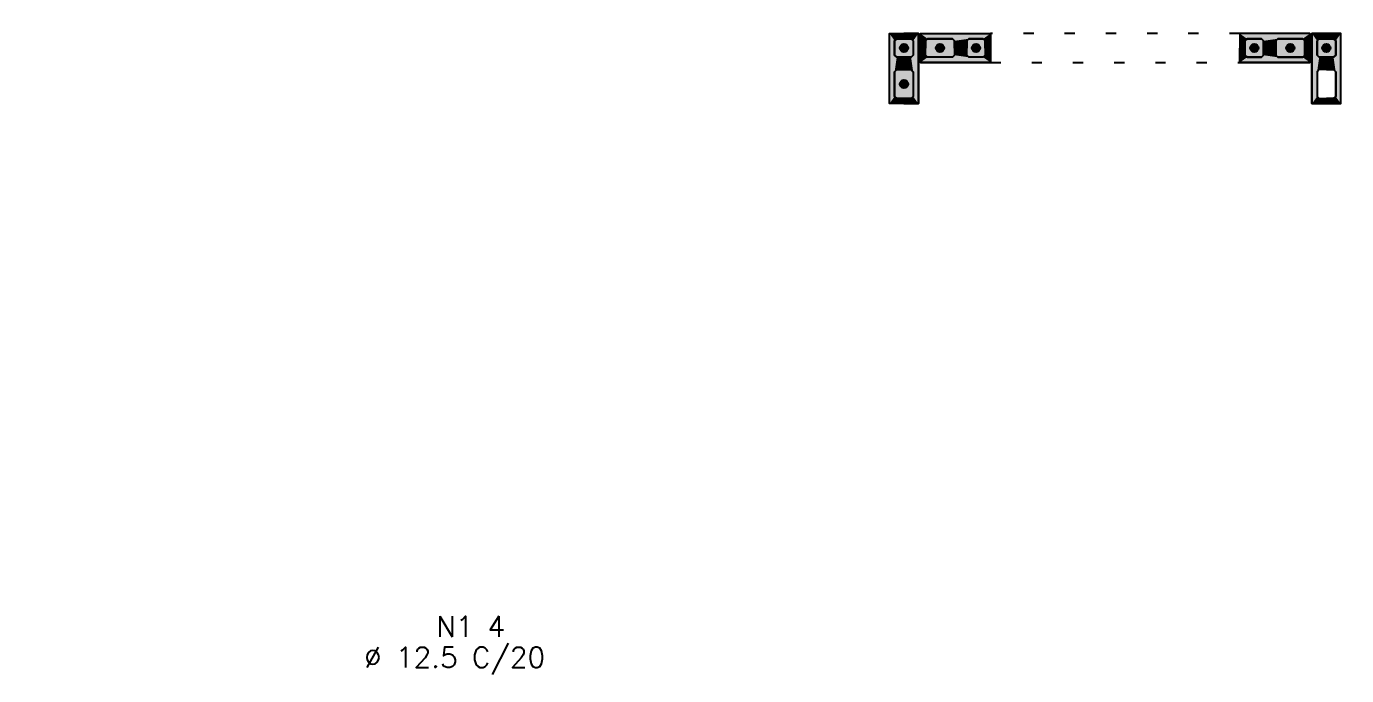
# Model space of a CAD drawing. Extents: x -1.9 to 86, y -1.6 to 60.9.
# Drawn here: x 18.47 to 31.28, y 23.37 to 29.68 of the extents above; entities that cross this region are included whole.
import ezdxf

# ---------------------------------------------------------------- set-up
doc = ezdxf.new("R2010")
doc.units = 0
doc.header["$MEASUREMENT"] = 0
doc.linetypes.add('ESTILO_TQS_0002', pattern=[0.4, 0.1, -0.3])
for name, color, linetype in [('PENA_01', 1, 'CONTINUOUS'), ('PENA_02', 2, 'CONTINUOUS'), ('PENA_03', 3, 'CONTINUOUS'), ('PENA_11', 252, 'CONTINUOUS'), ('PENA_21', 100, 'CONTINUOUS')]:
    doc.layers.add(name, color=color, linetype=linetype)
doc.styles.get("Standard").update_dxf_attribs({"font": 'ROMANS.SHX'})

msp = doc.modelspace()

# ---------------------------------------------------------------- linework, layer by layer
at = {"layer": 'PENA_01', "linetype": 'Continuous'}
for points in [[(27.076276, 29.535328), (27.076276, 29.395328), (27.056276, 29.375328), (26.916276, 29.375328), (26.896276, 29.395328), (26.896276, 29.535328), (26.916276, 29.555328), (27.056276, 29.555328), (27.076276, 29.535328)], [(27.456276, 29.375328), (27.216276, 29.375328), (27.196276, 29.395328), (27.196276, 29.535328), (27.216276, 29.555328), (27.456276, 29.555328), (27.476276, 29.535328), (27.476276, 29.395328), (27.456276, 29.375328)], [(27.756276, 29.375328), (27.616276, 29.375328), (27.596276, 29.395328), (27.596276, 29.535328), (27.616276, 29.555328), (27.756276, 29.555328), (27.776276, 29.535328), (27.776276, 29.395328), (27.756276, 29.375328)], [(30.316276, 29.375328), (30.456276, 29.375328), (30.476276, 29.395328), (30.476276, 29.535328), (30.456276, 29.555328), (30.316276, 29.555328), (30.296276, 29.535328), (30.296276, 29.395328), (30.316276, 29.375328)], [(30.616276, 29.375328), (30.856276, 29.375328), (30.876276, 29.395328), (30.876276, 29.535328), (30.856276, 29.555328), (30.616276, 29.555328), (30.596276, 29.535328), (30.596276, 29.395328), (30.616276, 29.375328)], [(30.996276, 29.535328), (30.996276, 29.395328), (31.016276, 29.375328), (31.156276, 29.375328), (31.176276, 29.395328), (31.176276, 29.535328), (31.156276, 29.555328), (31.016276, 29.555328), (30.996276, 29.535328)], [(27.076276, 29.235328), (27.076276, 28.995328), (27.056276, 28.975328), (26.916276, 28.975328), (26.896276, 28.995328), (26.896276, 29.235328), (26.916276, 29.255328), (27.056276, 29.255328), (27.076276, 29.235328)], [(30.996276, 29.235328), (30.996276, 28.995328), (31.016276, 28.975328), (31.156276, 28.975328), (31.176276, 28.995328), (31.176276, 29.235328), (31.156276, 29.255328), (31.016276, 29.255328), (30.996276, 29.235328)]]:
    msp.add_lwpolyline(points, dxfattribs=at)
at = {"layer": 'PENA_02', "linetype": 'Continuous'}
for points in [[(27.126276, 29.605328), (27.126276, 28.925328), (26.846276, 28.925328), (26.846276, 29.605328), (27.126276, 29.605328)], [(27.826276, 29.325328), (27.146276, 29.325328), (27.146276, 29.605328), (27.826276, 29.605328), (27.826276, 29.325328)], [(30.246276, 29.325328), (30.926276, 29.325328), (30.926276, 29.605328), (30.246276, 29.605328), (30.246276, 29.325328)], [(30.946276, 29.605328), (30.946276, 28.925328), (31.226276, 28.925328), (31.226276, 29.605328), (30.946276, 29.605328)]]:
    msp.add_lwpolyline(points, dxfattribs=at)
at = {"layer": 'PENA_03', "linetype": 'ESTILO_TQS_0002'}
msp.add_lwpolyline([(27.826276, 29.605328), (27.826276, 29.325328), (30.246276, 29.325328), (30.246276, 29.605328), (27.826276, 29.605328)], dxfattribs=at)
at = {"layer": 'PENA_03', "linetype": 'Continuous'}
for points in [[(27.076276, 29.395328), (27.056276, 29.375328), (26.916276, 29.375328), (26.896276, 29.395328), (26.896276, 29.535328), (26.916276, 29.555328), (27.056276, 29.555328), (27.076276, 29.535328), (27.076276, 29.395328)], [(27.476276, 29.395328), (27.456276, 29.375328), (27.216276, 29.375328), (27.196276, 29.395328), (27.196276, 29.535328), (27.216276, 29.555328), (27.456276, 29.555328), (27.476276, 29.535328), (27.476276, 29.395328)], [(27.776276, 29.395328), (27.756276, 29.375328), (27.616276, 29.375328), (27.596276, 29.395328), (27.596276, 29.535328), (27.616276, 29.555328), (27.756276, 29.555328), (27.776276, 29.535328), (27.776276, 29.395328)], [(30.476276, 29.395328), (30.456276, 29.375328), (30.316276, 29.375328), (30.296276, 29.395328), (30.296276, 29.535328), (30.316276, 29.555328), (30.456276, 29.555328), (30.476276, 29.535328), (30.476276, 29.395328)], [(30.876276, 29.395328), (30.856276, 29.375328), (30.616276, 29.375328), (30.596276, 29.395328), (30.596276, 29.535328), (30.616276, 29.555328), (30.856276, 29.555328), (30.876276, 29.535328), (30.876276, 29.395328)], [(31.176276, 29.395328), (31.156276, 29.375328), (31.016276, 29.375328), (30.996276, 29.395328), (30.996276, 29.535328), (31.016276, 29.555328), (31.156276, 29.555328), (31.176276, 29.535328), (31.176276, 29.395328)], [(26.916276, 28.975328), (26.896276, 28.995328), (26.896276, 29.235328), (26.916276, 29.255328), (27.056276, 29.255328), (27.076276, 29.235328), (27.076276, 28.995328), (27.056276, 28.975328), (26.916276, 28.975328)]]:
    msp.add_lwpolyline(points, dxfattribs=at)
for centre in [(26.986276, 29.465328), (27.336276, 29.465328), (27.686276, 29.465328), (30.386276, 29.465328), (30.736276, 29.465328), (31.086276, 29.465328), (26.986276, 29.115328)]:
    msp.add_circle(centre, 0.04, dxfattribs=at)
for points in [[(27.026276, 29.465328), (26.966276, 29.499969), (26.948688, 29.479009)], [(27.026276, 29.465328), (26.948688, 29.479009), (26.948688, 29.451648)], [(27.026276, 29.465328), (26.993222, 29.504721), (26.966276, 29.499969)], [(27.026276, 29.465328), (27.016918, 29.49104), (26.993222, 29.504721)], [(27.376276, 29.465328), (27.316276, 29.499969), (27.298688, 29.479009)], [(27.376276, 29.465328), (27.298688, 29.479009), (27.298688, 29.451648)], [(27.376276, 29.465328), (27.343222, 29.504721), (27.316276, 29.499969)], [(27.376276, 29.465328), (27.366918, 29.49104), (27.343222, 29.504721)], [(27.726276, 29.465328), (27.666276, 29.499969), (27.648688, 29.479009)], [(27.726276, 29.465328), (27.648688, 29.479009), (27.648688, 29.451648)], [(27.726276, 29.465328), (27.693222, 29.504721), (27.666276, 29.499969)], [(27.726276, 29.465328), (27.716918, 29.49104), (27.693222, 29.504721)], [(30.426276, 29.465328), (30.366276, 29.499969), (30.348688, 29.479009)], [(30.426276, 29.465328), (30.348688, 29.479009), (30.348688, 29.451648)], [(30.426276, 29.465328), (30.393222, 29.504721), (30.366276, 29.499969)], [(30.426276, 29.465328), (30.416918, 29.49104), (30.393222, 29.504721)], [(30.776276, 29.465328), (30.716276, 29.499969), (30.698688, 29.479009)], [(30.776276, 29.465328), (30.698688, 29.479009), (30.698688, 29.451648)], [(30.776276, 29.465328), (30.743222, 29.504721), (30.716276, 29.499969)], [(30.776276, 29.465328), (30.766918, 29.49104), (30.743222, 29.504721)], [(31.126276, 29.465328), (31.066276, 29.499969), (31.048688, 29.479009)], [(31.126276, 29.465328), (31.048688, 29.479009), (31.048688, 29.451648)], [(31.126276, 29.465328), (31.093222, 29.504721), (31.066276, 29.499969)], [(31.126276, 29.465328), (31.116918, 29.49104), (31.093222, 29.504721)], [(27.026276, 29.465328), (26.948688, 29.451648), (26.966276, 29.430687)], [(27.026276, 29.465328), (26.966276, 29.430687), (26.993222, 29.425936)], [(27.026276, 29.465328), (26.993222, 29.425936), (27.016918, 29.439617)], [(27.026276, 29.465328), (27.016918, 29.439617), (27.026276, 29.465328)], [(27.376276, 29.465328), (27.298688, 29.451648), (27.316276, 29.430687)], [(27.376276, 29.465328), (27.316276, 29.430687), (27.343222, 29.425936)], [(27.376276, 29.465328), (27.343222, 29.425936), (27.366918, 29.439617)], [(27.376276, 29.465328), (27.366918, 29.439617), (27.376276, 29.465328)], [(27.726276, 29.465328), (27.648688, 29.451648), (27.666276, 29.430687)], [(27.726276, 29.465328), (27.666276, 29.430687), (27.693222, 29.425936)], [(27.726276, 29.465328), (27.693222, 29.425936), (27.716918, 29.439617)], [(27.726276, 29.465328), (27.716918, 29.439617), (27.726276, 29.465328)], [(30.426276, 29.465328), (30.348688, 29.451648), (30.366276, 29.430687)], [(30.426276, 29.465328), (30.366276, 29.430687), (30.393222, 29.425936)], [(30.426276, 29.465328), (30.393222, 29.425936), (30.416918, 29.439617)], [(30.426276, 29.465328), (30.416918, 29.439617), (30.426276, 29.465328)], [(30.776276, 29.465328), (30.698688, 29.451648), (30.716276, 29.430687)], [(30.776276, 29.465328), (30.716276, 29.430687), (30.743222, 29.425936)], [(30.776276, 29.465328), (30.743222, 29.425936), (30.766918, 29.439617)], [(30.776276, 29.465328), (30.766918, 29.439617), (30.776276, 29.465328)], [(31.126276, 29.465328), (31.048688, 29.451648), (31.066276, 29.430687)], [(31.126276, 29.465328), (31.066276, 29.430687), (31.093222, 29.425936)], [(31.126276, 29.465328), (31.093222, 29.425936), (31.116918, 29.439617)], [(31.126276, 29.465328), (31.116918, 29.439617), (31.126276, 29.465328)], [(27.026276, 29.115328), (26.966276, 29.149969), (26.948688, 29.129009)], [(27.026276, 29.115328), (26.948688, 29.129009), (26.948688, 29.101648)], [(27.026276, 29.115328), (26.948688, 29.101648), (26.966276, 29.080687)], [(27.026276, 29.115328), (26.993222, 29.154721), (26.966276, 29.149969)], [(27.026276, 29.115328), (26.966276, 29.080687), (26.993222, 29.075936)], [(27.026276, 29.115328), (27.016918, 29.14104), (26.993222, 29.154721)], [(27.026276, 29.115328), (26.993222, 29.075936), (27.016918, 29.089617)], [(27.026276, 29.115328), (27.016918, 29.089617), (27.026276, 29.115328)]]:
    msp.add_solid(points, dxfattribs=at)
at = {"layer": 'PENA_11', "linetype": 'Continuous'}
for points in [[(27.076276, 29.395328), (26.896276, 29.535328), (26.916276, 29.555328)], [(27.076276, 29.395328), (26.896276, 29.395328), (26.896276, 29.535328)], [(27.076276, 29.395328), (26.916276, 29.555328), (27.056276, 29.555328)], [(27.076276, 29.395328), (27.056276, 29.555328), (27.076276, 29.535328)], [(27.076276, 29.395328), (27.076276, 29.535328), (27.076276, 29.395328)], [(27.476276, 29.395328), (27.196276, 29.535328), (27.216276, 29.555328)], [(27.476276, 29.395328), (27.196276, 29.395328), (27.196276, 29.535328)], [(27.476276, 29.395328), (27.216276, 29.555328), (27.456276, 29.555328)], [(27.476276, 29.395328), (27.456276, 29.555328), (27.476276, 29.535328)], [(27.476276, 29.395328), (27.476276, 29.535328), (27.476276, 29.395328)], [(27.776276, 29.395328), (27.596276, 29.535328), (27.616276, 29.555328)], [(27.776276, 29.395328), (27.596276, 29.395328), (27.596276, 29.535328)], [(27.776276, 29.395328), (27.616276, 29.555328), (27.756276, 29.555328)], [(27.776276, 29.395328), (27.756276, 29.555328), (27.776276, 29.535328)], [(27.776276, 29.395328), (27.776276, 29.535328), (27.776276, 29.395328)], [(30.476276, 29.395328), (30.296276, 29.535328), (30.316276, 29.555328)], [(30.476276, 29.395328), (30.296276, 29.395328), (30.296276, 29.535328)], [(30.476276, 29.395328), (30.316276, 29.555328), (30.456276, 29.555328)], [(30.476276, 29.395328), (30.456276, 29.555328), (30.476276, 29.535328)], [(30.476276, 29.395328), (30.476276, 29.535328), (30.476276, 29.395328)], [(30.876276, 29.395328), (30.596276, 29.535328), (30.616276, 29.555328)], [(30.876276, 29.395328), (30.596276, 29.395328), (30.596276, 29.535328)], [(30.876276, 29.395328), (30.616276, 29.555328), (30.856276, 29.555328)], [(30.876276, 29.395328), (30.856276, 29.555328), (30.876276, 29.535328)], [(30.876276, 29.395328), (30.876276, 29.535328), (30.876276, 29.395328)], [(31.176276, 29.395328), (30.996276, 29.535328), (31.016276, 29.555328)], [(31.176276, 29.395328), (30.996276, 29.395328), (30.996276, 29.535328)], [(31.176276, 29.395328), (31.016276, 29.555328), (31.156276, 29.555328)], [(31.176276, 29.395328), (31.156276, 29.555328), (31.176276, 29.535328)], [(31.176276, 29.395328), (31.176276, 29.535328), (31.176276, 29.395328)], [(27.076276, 29.395328), (26.916276, 29.375328), (26.896276, 29.395328)], [(27.076276, 29.395328), (27.056276, 29.375328), (26.916276, 29.375328)], [(27.476276, 29.395328), (27.216276, 29.375328), (27.196276, 29.395328)], [(27.476276, 29.395328), (27.456276, 29.375328), (27.216276, 29.375328)], [(27.776276, 29.395328), (27.616276, 29.375328), (27.596276, 29.395328)], [(27.776276, 29.395328), (27.756276, 29.375328), (27.616276, 29.375328)], [(30.476276, 29.395328), (30.316276, 29.375328), (30.296276, 29.395328)], [(30.476276, 29.395328), (30.456276, 29.375328), (30.316276, 29.375328)], [(30.876276, 29.395328), (30.616276, 29.375328), (30.596276, 29.395328)], [(30.876276, 29.395328), (30.856276, 29.375328), (30.616276, 29.375328)], [(31.176276, 29.395328), (31.016276, 29.375328), (30.996276, 29.395328)], [(31.176276, 29.395328), (31.156276, 29.375328), (31.016276, 29.375328)], [(26.916276, 28.975328), (26.896276, 29.235328), (26.916276, 29.255328)], [(26.916276, 28.975328), (26.896276, 28.995328), (26.896276, 29.235328)], [(26.916276, 28.975328), (26.916276, 29.255328), (27.056276, 29.255328)], [(26.916276, 28.975328), (27.056276, 29.255328), (27.076276, 29.235328)], [(26.916276, 28.975328), (27.076276, 29.235328), (27.076276, 28.995328)], [(26.916276, 28.975328), (27.076276, 28.995328), (27.056276, 28.975328)], [(26.916276, 28.975328), (27.056276, 28.975328), (26.916276, 28.975328)]]:
    msp.add_solid(points, dxfattribs=at)
at = {"layer": 'PENA_21', "linetype": 'Continuous'}
for points in [[(26.986276, 29.605328), (26.986276, 29.555328), (26.916276, 29.555328), (26.896276, 29.535328), (26.896276, 29.395328), (26.916276, 29.375328), (26.986276, 29.375328), (26.986276, 29.255328), (26.916276, 29.255328), (26.896276, 29.235328), (26.896276, 28.995328), (26.916276, 28.975328), (26.986276, 28.975328), (26.986276, 28.925328), (26.846276, 28.925328), (26.846276, 29.605328), (26.986276, 29.605328)], [(26.986276, 29.605328), (26.986276, 29.555328), (27.056276, 29.555328), (27.076276, 29.535328), (27.076276, 29.395328), (27.056276, 29.375328), (26.986276, 29.375328), (26.986276, 29.255328), (27.056276, 29.255328), (27.076276, 29.235328), (27.076276, 28.995328), (27.056276, 28.975328), (26.986276, 28.975328), (26.986276, 28.925328), (27.126276, 28.925328), (27.126276, 29.605328), (26.986276, 29.605328)], [(27.826276, 29.465328), (27.776276, 29.465328), (27.776276, 29.535328), (27.756276, 29.555328), (27.616276, 29.555328), (27.596276, 29.535328), (27.596276, 29.465328), (27.476276, 29.465328), (27.476276, 29.535328), (27.456276, 29.555328), (27.216276, 29.555328), (27.196276, 29.535328), (27.196276, 29.465328), (27.146276, 29.465328), (27.146276, 29.605328), (27.826276, 29.605328), (27.826276, 29.465328)], [(30.246276, 29.465328), (30.296276, 29.465328), (30.296276, 29.535328), (30.316276, 29.555328), (30.456276, 29.555328), (30.476276, 29.535328), (30.476276, 29.465328), (30.596276, 29.465328), (30.596276, 29.535328), (30.616276, 29.555328), (30.856276, 29.555328), (30.876276, 29.535328), (30.876276, 29.465328), (30.926276, 29.465328), (30.926276, 29.605328), (30.246276, 29.605328), (30.246276, 29.465328)], [(31.086276, 29.605328), (31.086276, 29.555328), (31.016276, 29.555328), (30.996276, 29.535328), (30.996276, 29.395328), (31.016276, 29.375328), (31.086276, 29.375328), (31.086276, 29.255328), (31.016276, 29.255328), (30.996276, 29.235328), (30.996276, 28.995328), (31.016276, 28.975328), (31.086276, 28.975328), (31.086276, 28.925328), (30.946276, 28.925328), (30.946276, 29.605328), (31.086276, 29.605328)], [(31.086276, 29.605328), (31.086276, 29.555328), (31.156276, 29.555328), (31.176276, 29.535328), (31.176276, 29.395328), (31.156276, 29.375328), (31.086276, 29.375328), (31.086276, 29.255328), (31.156276, 29.255328), (31.176276, 29.235328), (31.176276, 28.995328), (31.156276, 28.975328), (31.086276, 28.975328), (31.086276, 28.925328), (31.226276, 28.925328), (31.226276, 29.605328), (31.086276, 29.605328)], [(27.826276, 29.465328), (27.776276, 29.465328), (27.776276, 29.395328), (27.756276, 29.375328), (27.616276, 29.375328), (27.596276, 29.395328), (27.596276, 29.465328), (27.476276, 29.465328), (27.476276, 29.395328), (27.456276, 29.375328), (27.216276, 29.375328), (27.196276, 29.395328), (27.196276, 29.465328), (27.146276, 29.465328), (27.146276, 29.325328), (27.826276, 29.325328), (27.826276, 29.465328)], [(30.246276, 29.465328), (30.296276, 29.465328), (30.296276, 29.395328), (30.316276, 29.375328), (30.456276, 29.375328), (30.476276, 29.395328), (30.476276, 29.465328), (30.596276, 29.465328), (30.596276, 29.395328), (30.616276, 29.375328), (30.856276, 29.375328), (30.876276, 29.395328), (30.876276, 29.465328), (30.926276, 29.465328), (30.926276, 29.325328), (30.246276, 29.325328), (30.246276, 29.465328)]]:
    msp.add_lwpolyline(points, dxfattribs=at)
for points in [[(26.916276, 29.555328), (26.896276, 29.535328), (26.846276, 29.605328)], [(26.916276, 29.555328), (26.846276, 29.605328), (26.986276, 29.605328)], [(26.846276, 29.605328), (26.896276, 29.535328), (26.846276, 28.925328)], [(26.916276, 29.555328), (26.986276, 29.605328), (26.986276, 29.555328)], [(27.126276, 29.605328), (26.986276, 29.605328), (27.056276, 29.555328)], [(27.056276, 29.555328), (26.986276, 29.605328), (26.986276, 29.555328)], [(27.076276, 29.535328), (27.126276, 29.605328), (27.056276, 29.555328)], [(27.126276, 28.925328), (27.126276, 29.605328), (27.076276, 29.535328)], [(27.826276, 29.605328), (27.216276, 29.555328), (27.146276, 29.605328)], [(27.216276, 29.555328), (27.196276, 29.535328), (27.146276, 29.605328)], [(27.146276, 29.605328), (27.196276, 29.535328), (27.146276, 29.465328)], [(27.456276, 29.555328), (27.216276, 29.555328), (27.826276, 29.605328)], [(27.476276, 29.535328), (27.456276, 29.555328), (27.826276, 29.605328)], [(27.826276, 29.605328), (27.616276, 29.555328), (27.476276, 29.535328)], [(27.826276, 29.605328), (27.756276, 29.555328), (27.616276, 29.555328)], [(27.826276, 29.605328), (27.776276, 29.535328), (27.756276, 29.555328)], [(27.826276, 29.605328), (27.826276, 29.465328), (27.776276, 29.465328)], [(27.826276, 29.605328), (27.776276, 29.465328), (27.776276, 29.535328)], [(30.926276, 29.605328), (30.246276, 29.605328), (30.316276, 29.555328)], [(30.246276, 29.605328), (30.246276, 29.465328), (30.296276, 29.465328)], [(30.246276, 29.605328), (30.296276, 29.465328), (30.296276, 29.535328)], [(30.246276, 29.605328), (30.296276, 29.535328), (30.316276, 29.555328)], [(30.926276, 29.605328), (30.316276, 29.555328), (30.456276, 29.555328)], [(30.926276, 29.605328), (30.456276, 29.555328), (30.476276, 29.535328)], [(30.926276, 29.605328), (30.476276, 29.535328), (30.616276, 29.555328)], [(30.926276, 29.605328), (30.616276, 29.555328), (30.856276, 29.555328)], [(30.926276, 29.605328), (30.856276, 29.555328), (30.876276, 29.535328)], [(30.926276, 29.605328), (30.876276, 29.535328), (30.926276, 29.465328)], [(31.016276, 29.555328), (30.996276, 29.535328), (30.946276, 29.605328)], [(31.016276, 29.555328), (30.946276, 29.605328), (31.086276, 29.605328)], [(30.946276, 29.605328), (30.996276, 29.535328), (30.946276, 28.925328)], [(31.016276, 29.555328), (31.086276, 29.605328), (31.086276, 29.555328)], [(31.226276, 29.605328), (31.086276, 29.605328), (31.156276, 29.555328)], [(31.156276, 29.555328), (31.086276, 29.605328), (31.086276, 29.555328)], [(31.176276, 29.535328), (31.226276, 29.605328), (31.156276, 29.555328)], [(31.226276, 28.925328), (31.226276, 29.605328), (31.176276, 29.535328)], [(26.846276, 28.925328), (26.896276, 29.535328), (26.896276, 28.995328)], [(26.896276, 28.995328), (26.896276, 29.535328), (26.896276, 29.395328)], [(27.076276, 29.395328), (27.126276, 28.925328), (27.076276, 29.535328)], [(27.196276, 29.535328), (27.196276, 29.465328), (27.146276, 29.465328)], [(27.476276, 29.465328), (27.476276, 29.535328), (27.616276, 29.555328)], [(27.476276, 29.465328), (27.616276, 29.555328), (27.596276, 29.535328)], [(27.476276, 29.465328), (27.596276, 29.535328), (27.596276, 29.465328)], [(30.476276, 29.535328), (30.596276, 29.535328), (30.616276, 29.555328)], [(30.476276, 29.535328), (30.476276, 29.465328), (30.596276, 29.465328)], [(30.476276, 29.535328), (30.596276, 29.465328), (30.596276, 29.535328)], [(30.926276, 29.465328), (30.876276, 29.535328), (30.876276, 29.465328)], [(30.946276, 28.925328), (30.996276, 29.535328), (30.996276, 28.995328)], [(30.996276, 28.995328), (30.996276, 29.535328), (30.996276, 29.395328)], [(31.176276, 29.395328), (31.226276, 28.925328), (31.176276, 29.535328)], [(26.896276, 28.995328), (26.896276, 29.235328), (26.896276, 29.395328)], [(26.916276, 29.375328), (26.896276, 29.235328), (26.896276, 29.395328)], [(26.916276, 29.375328), (26.916276, 29.255328), (26.896276, 29.235328)], [(26.986276, 29.375328), (26.916276, 29.255328), (26.916276, 29.375328)], [(26.986276, 29.375328), (26.986276, 29.255328), (26.916276, 29.255328)], [(26.986276, 29.375328), (27.056276, 29.255328), (27.056276, 29.375328)], [(26.986276, 29.375328), (26.986276, 29.255328), (27.056276, 29.255328)], [(27.056276, 29.375328), (27.076276, 29.235328), (27.076276, 29.395328)], [(27.056276, 29.255328), (27.076276, 29.235328), (27.056276, 29.375328)], [(27.076276, 29.235328), (27.126276, 28.925328), (27.076276, 29.395328)], [(27.146276, 29.325328), (27.196276, 29.395328), (27.146276, 29.465328)], [(27.196276, 29.395328), (27.196276, 29.465328), (27.146276, 29.465328)], [(27.216276, 29.375328), (27.196276, 29.395328), (27.146276, 29.325328)], [(27.826276, 29.325328), (27.216276, 29.375328), (27.146276, 29.325328)], [(27.456276, 29.375328), (27.216276, 29.375328), (27.826276, 29.325328)], [(27.476276, 29.395328), (27.456276, 29.375328), (27.826276, 29.325328)], [(27.476276, 29.465328), (27.476276, 29.395328), (27.616276, 29.375328)], [(27.476276, 29.465328), (27.616276, 29.375328), (27.596276, 29.395328)], [(27.476276, 29.465328), (27.596276, 29.395328), (27.596276, 29.465328)], [(27.826276, 29.325328), (27.616276, 29.375328), (27.476276, 29.395328)], [(27.826276, 29.325328), (27.756276, 29.375328), (27.616276, 29.375328)], [(27.826276, 29.325328), (27.776276, 29.395328), (27.756276, 29.375328)], [(27.826276, 29.325328), (27.826276, 29.465328), (27.776276, 29.465328)], [(27.826276, 29.325328), (27.776276, 29.465328), (27.776276, 29.395328)], [(30.246276, 29.325328), (30.246276, 29.465328), (30.296276, 29.465328)], [(30.246276, 29.325328), (30.296276, 29.465328), (30.296276, 29.395328)], [(30.246276, 29.325328), (30.296276, 29.395328), (30.316276, 29.375328)], [(30.926276, 29.325328), (30.246276, 29.325328), (30.316276, 29.375328)], [(30.926276, 29.325328), (30.316276, 29.375328), (30.456276, 29.375328)], [(30.926276, 29.325328), (30.456276, 29.375328), (30.476276, 29.395328)], [(30.476276, 29.395328), (30.476276, 29.465328), (30.596276, 29.465328)], [(30.476276, 29.395328), (30.596276, 29.465328), (30.596276, 29.395328)], [(30.926276, 29.325328), (30.476276, 29.395328), (30.616276, 29.375328)], [(30.476276, 29.395328), (30.596276, 29.395328), (30.616276, 29.375328)], [(30.926276, 29.325328), (30.616276, 29.375328), (30.856276, 29.375328)], [(30.926276, 29.325328), (30.856276, 29.375328), (30.876276, 29.395328)], [(30.926276, 29.325328), (30.876276, 29.395328), (30.926276, 29.465328)], [(30.926276, 29.465328), (30.876276, 29.395328), (30.876276, 29.465328)], [(30.996276, 28.995328), (30.996276, 29.235328), (30.996276, 29.395328)], [(31.016276, 29.375328), (30.996276, 29.235328), (30.996276, 29.395328)], [(31.016276, 29.375328), (31.016276, 29.255328), (30.996276, 29.235328)], [(31.086276, 29.375328), (31.016276, 29.255328), (31.016276, 29.375328)], [(31.086276, 29.375328), (31.086276, 29.255328), (31.016276, 29.255328)], [(31.086276, 29.375328), (31.156276, 29.255328), (31.156276, 29.375328)], [(31.086276, 29.375328), (31.086276, 29.255328), (31.156276, 29.255328)], [(31.156276, 29.375328), (31.176276, 29.235328), (31.176276, 29.395328)], [(31.156276, 29.255328), (31.176276, 29.235328), (31.156276, 29.375328)], [(31.176276, 29.235328), (31.226276, 28.925328), (31.176276, 29.395328)], [(27.076276, 29.235328), (27.076276, 28.995328), (27.126276, 28.925328)], [(31.176276, 29.235328), (31.176276, 28.995328), (31.226276, 28.925328)], [(26.916276, 28.975328), (26.846276, 28.925328), (26.896276, 28.995328)], [(26.986276, 28.925328), (26.846276, 28.925328), (26.916276, 28.975328)], [(26.986276, 28.975328), (26.986276, 28.925328), (26.916276, 28.975328)], [(27.056276, 28.975328), (26.986276, 28.975328), (27.126276, 28.925328)], [(26.986276, 28.975328), (26.986276, 28.925328), (27.126276, 28.925328)], [(27.076276, 28.995328), (27.056276, 28.975328), (27.126276, 28.925328)], [(31.016276, 28.975328), (30.946276, 28.925328), (30.996276, 28.995328)], [(31.086276, 28.925328), (30.946276, 28.925328), (31.016276, 28.975328)], [(31.086276, 28.975328), (31.086276, 28.925328), (31.016276, 28.975328)], [(31.156276, 28.975328), (31.086276, 28.975328), (31.226276, 28.925328)], [(31.086276, 28.975328), (31.086276, 28.925328), (31.226276, 28.925328)], [(31.176276, 28.995328), (31.156276, 28.975328), (31.226276, 28.925328)]]:
    msp.add_solid(points, dxfattribs=at)

# ---------------------------------------------------------------- texts
at = {"layer": 'PENA_03', "linetype": 'Continuous'}
for s, p in [('N1 4', (22.447371, 23.748948)), ('%%c 12.5 C/20', (21.747371, 23.448948))]:
    msp.add_text(s, height=0.2, dxfattribs=at).set_placement(p)

doc.saveas('drawing.dxf')
